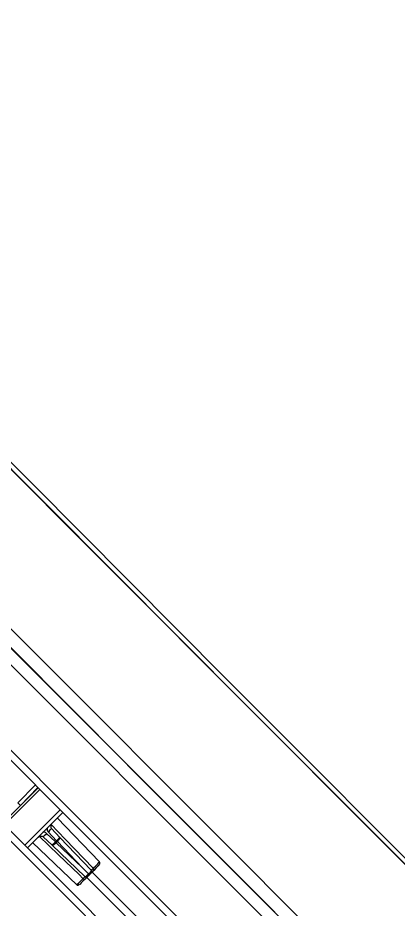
# Model space of a CAD drawing. Extents: x 45 to 722, y 209 to 689.
# Drawn here: x 209.4 to 264.8, y 378.5 to 508.2 of the extents above; entities that cross this region are included whole.
import ezdxf

# ---------------------------------------------------------------- set-up
doc = ezdxf.new("R2010")
doc.units = 0
doc.layers.add('7-10030_lineart', color=7, linetype='CONTINUOUS')

msp = doc.modelspace()

# ---------------------------------------------------------------- linework, layer by layer
at = {"layer": '7-10030_lineart', "color": 7}
for points in [[(104.15168, 499.391898), (105.92054, 501.168148), (107.68528, 502.948518), (109.42805, 504.715098), (111.15549, 506.474048), (112.87385, 508.232638), (125.27208, 498.181278), (137.39457, 487.664868), (152.49262, 473.918688), (167.39359, 459.821248), (182.24593, 445.366398), (196.95409, 430.744468), (254.98761, 372.603918), (335.13073, 292.311408), (335.5976, 292.038288), (337.85415, 291.248668), (340.57088, 290.093298)], [(379.69525, 270.794638), (360.03643, 290.521028), (281.36016, 369.384518), (203.76339, 447.080698), (198.42338, 452.417098), (196.96308, 453.868628), (195.49906, 455.316438), (194.02999, 456.759178), (192.5551, 458.195578), (191.07456, 459.626838), (189.58829, 461.052348), (188.09628, 462.472108)], [(379.753784, 270.853738), (288.470264, 362.327608), (272.269264, 378.548538), (242.813574, 408.033878), (203.569314, 447.363138), (197.831214, 453.112558), (197.171344, 453.771628)], [(309.98489, 341.747698), (274.75915, 376.916488), (239.58534, 412.139358), (204.49766, 447.430008)], [(189.43356, 435.445638), (333.06567, 291.546978)], [(333.09808, 291.604928), (311.52651, 313.216538), (225.24022, 399.662948), (200.61777, 424.331088), (189.45872, 435.508158)], [(330.9476, 291.238918), (188.49019, 433.960698)], [(317.08119, 292.713348), (200.98247, 409.027518)], [(316.35306, 291.983868), (200.39941, 408.152698)], [(310.44535, 286.069848), (194.34662, 402.384018)], [(311.17591, 286.797108), (195.22226, 402.965938)], [(207.436664, 390.716768), (212.613824, 395.903528)], [(209.406364, 393.941448), (211.960694, 396.569468)], [(212.330344, 396.199068), (209.776004, 393.571048)], [(212.367804, 396.150188), (211.216084, 394.996328)], [(211.216084, 394.996328), (208.342024, 392.116938)], [(211.17838, 395.044288), (211.20688, 395.015788)], [(209.776054, 393.571078), (207.153234, 391.012328)], [(209.776054, 393.571078), (209.406314, 393.941498)], [(210.39075, 387.767648), (215.56791, 392.954408)], [(215.941494, 392.569678), (210.764344, 387.382918)], [(214.436774, 391.062368), (214.347374, 390.957938), (214.274774, 390.839418), (214.223674, 390.711558), (214.198474, 390.579328), (214.220274, 390.371678), (214.249274, 390.303478), (214.314774, 390.212178)], [(214.24584, 390.812898), (216.28451, 388.685978), (220.35532, 384.440028)], [(221.27786, 385.352798), (215.13318, 391.797418)], [(213.59279, 389.519648), (213.41307, 389.641588), (213.21006, 389.686188), (213.04014, 389.667188), (213.00114, 389.654888)], [(213.602854, 389.498938), (213.418824, 389.310968), (213.262094, 389.152398), (213.156104, 389.047758), (213.117204, 389.012358)], [(213.603094, 389.498948), (214.874934, 388.281508)], [(213.68378, 390.338798), (213.67288, 390.303698), (213.65288, 390.129818), (213.69558, 389.928228), (213.81909, 389.746368)], [(213.829384, 389.725658), (214.017014, 389.910028), (214.175274, 390.067048), (214.279724, 390.173238), (214.315024, 390.212238), (215.529864, 388.937698)], [(215.044234, 388.451118), (213.829384, 389.725658)], [(211.5455, 388.203078), (217.97852, 382.047338)], [(212.268224, 388.889818), (212.372464, 388.979318), (212.490754, 389.052018), (212.618724, 389.103618), (212.750704, 389.128818), (212.957974, 389.107018), (213.026074, 389.078018), (213.117174, 389.012418)], [(218.88929, 382.971268), (218.32945, 383.509848), (215.31294, 386.413028), (212.52788, 389.091748)], [(214.874684, 388.281588), (214.781184, 388.185388), (214.690884, 388.093388), (214.607784, 388.009088), (214.534184, 387.934788), (214.473584, 387.874588), (214.428184, 387.830188), (214.399784, 387.803288), (214.389384, 387.795288), (213.117204, 389.012388)], [(214.389454, 387.795288), (214.423854, 387.780388), (214.474954, 387.785388), (214.541154, 387.808988), (214.619754, 387.851188), (214.708154, 387.909888), (214.802354, 387.983088), (214.899554, 388.068188), (214.994954, 388.161188)], [(214.874824, 388.281508), (214.890224, 388.266108), (214.905624, 388.250708), (214.920824, 388.235508), (214.935924, 388.220308), (214.950824, 388.205408), (214.965724, 388.190508), (214.980324, 388.175808), (214.994924, 388.161108)], [(214.874934, 388.281508), (215.044234, 388.451118)], [(215.164254, 388.330808), (214.994954, 388.161188)], [(214.994954, 388.161188), (218.771374, 384.547378), (219.236624, 384.081258), (219.701374, 383.615658)], [(215.044084, 388.451108), (215.059484, 388.435708), (215.074884, 388.420308), (215.090084, 388.405108), (215.105284, 388.389908), (215.120184, 388.375008), (215.135084, 388.360108), (215.149684, 388.345408), (215.164284, 388.330708)], [(215.044224, 388.451148), (215.140224, 388.544848), (215.232024, 388.635348), (215.316524, 388.718948), (215.390324, 388.792348), (215.450424, 388.853048), (215.494724, 388.898448), (215.521624, 388.926948), (215.529624, 388.937748)], [(215.164124, 388.330758), (215.257324, 388.426658), (215.341924, 388.523758), (215.415024, 388.618058), (215.473624, 388.706658), (215.515724, 388.785358), (215.539624, 388.851958), (215.544624, 388.903158), (215.529724, 388.937658)], [(218.771754, 384.546868), (215.164634, 388.330298)], [(215.530114, 388.937228), (220.095724, 384.148248)], [(219.169254, 383.220948), (214.389484, 387.795368)], [(221.21692, 384.927358), (221.26022, 384.977958), (221.29482, 385.033158), (221.31992, 385.091758), (221.33412, 385.151258), (221.33712, 385.208858), (221.32812, 385.262858), (221.30842, 385.311558), (221.27812, 385.352758)], [(219.701754, 383.615148), (219.791754, 383.707448), (219.875454, 383.797948), (219.949654, 383.883048), (220.012054, 383.960448), (220.060054, 384.026548), (220.092654, 384.079748), (220.107654, 384.117448), (220.104654, 384.138948)], [(220.043784, 383.714208), (220.087084, 383.764808), (220.121684, 383.820008), (220.146784, 383.878608), (220.160884, 383.937508), (220.163884, 383.995408), (220.154884, 384.049408), (220.135184, 384.098108), (220.104884, 384.139308)], [(220.450264, 384.121998), (220.390264, 384.061898), (220.207134, 383.878428), (220.087754, 383.758818), (220.045554, 383.716618)], [(220.104724, 384.139248), (220.095724, 384.148248)], [(220.365994, 384.420478), (220.307094, 384.362578), (220.254194, 384.310078), (220.207394, 384.263678), (220.167894, 384.224178), (220.136194, 384.192378), (220.113894, 384.169478), (220.099994, 384.155078), (220.095994, 384.150078)], [(220.105794, 384.141878), (220.134294, 384.169378), (220.213894, 384.249078), (220.335464, 384.371898), (220.375364, 384.412398)], [(220.364, 384.430698), (220.74105, 384.808448), (221.03311, 385.101048), (221.21759, 385.285868), (221.28099, 385.349368)], [(220.366334, 384.421438), (220.375334, 384.412438)], [(220.449264, 384.122148), (220.466564, 384.146648), (220.476564, 384.176848), (220.478564, 384.212148), (220.472564, 384.251048), (220.458564, 384.292048), (220.437364, 384.333548), (220.409664, 384.374148), (220.376364, 384.412248)], [(221.232014, 384.905918), (221.178014, 384.851818), (221.020514, 384.694028), (220.771624, 384.444678), (220.449884, 384.122338)], [(217.98162, 382.043918), (218.04472, 382.107118), (218.22953, 382.292278), (218.52159, 382.584878), (218.89864, 382.962628)], [(219.605364, 383.276228), (219.601364, 383.272228), (219.536964, 383.207728), (219.398014, 383.068518), (219.200054, 382.870188), (218.878654, 382.548188), (218.629424, 382.298498), (218.471924, 382.140708), (218.418324, 382.087008)], [(219.169664, 383.221728), (219.164664, 383.217728), (219.150564, 383.204128), (219.127364, 383.181428), (219.095964, 383.150028), (219.056464, 383.110528), (219.010164, 383.063628), (218.957464, 383.010328), (218.899964, 382.951728)], [(218.909304, 382.943688), (218.900304, 382.952688)], [(218.909424, 382.943298), (219.042064, 383.074638), (219.134464, 383.167238), (219.177364, 383.210738), (219.179364, 383.213738)], [(218.911024, 382.944238), (218.949024, 382.910838), (218.989224, 382.882738), (219.030624, 382.861438), (219.071624, 382.847438), (219.110424, 382.841438), (219.145624, 382.843438), (219.176124, 382.853438), (219.200324, 382.870438)], [(219.169214, 383.220518), (219.179214, 383.211518)], [(219.178834, 383.212028), (219.200334, 383.209028), (219.237934, 383.224028), (219.290734, 383.256328), (219.357034, 383.304728), (219.433934, 383.366828), (219.519234, 383.441528), (219.609234, 383.525028), (219.701334, 383.615228)], [(219.179104, 383.211928), (219.220204, 383.181528), (219.268504, 383.161528), (219.322804, 383.153528), (219.380304, 383.156528), (219.439404, 383.171028), (219.497604, 383.195828), (219.553104, 383.230828), (219.603604, 383.274228)], [(219.41923, 383.125938), (315.32084, 287.046348)], [(219.823364, 383.493528), (219.779564, 383.449628), (219.738064, 383.408028), (219.699964, 383.369828), (219.666864, 383.336728), (219.639864, 383.309728), (219.619964, 383.289828), (219.607464, 383.277328), (219.603464, 383.273328)], [(220.043354, 383.713808), (220.039354, 383.709808), (220.026854, 383.697308), (220.006954, 383.677408), (219.979954, 383.650408), (219.946854, 383.617308), (219.909054, 383.579508), (219.867254, 383.537608), (219.823454, 383.493708), (219.823454, 383.493708), (219.819454, 383.497708), (219.796554, 383.520608), (219.755754, 383.561508), (219.701854, 383.615508)], [(316.10394, 287.830908), (220.20233, 383.910488)], [(217.97852, 382.047338), (218.01962, 382.017038), (218.06792, 381.997038), (218.12182, 381.988038), (218.17962, 381.991038), (218.23902, 382.005238), (218.29722, 382.030038), (218.35272, 382.065038), (218.40322, 382.108438)]]:
    msp.add_lwpolyline(points, dxfattribs=at)

doc.saveas('drawing.dxf')
